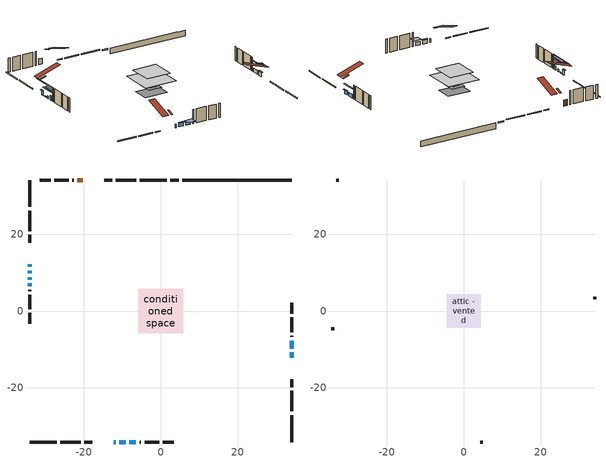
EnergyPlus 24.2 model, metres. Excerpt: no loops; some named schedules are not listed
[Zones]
conditioned space
 floor adiabatic (Floor2 construction): -1.27,-1.27 -1.27,1.27 1.27,1.27 1.27,-1.27 z0.31
 floor adiabatic (AdiabaticFloorConstruction): -5.8,-5.8 -5.8,5.8 5.8,5.8 5.8,-5.8 z2.75
 floor foundation (Slab1 construction): -4.17,-2.94 -4.17,2.94 4.17,2.94 4.17,-2.94 z-1.89
 floor foundation (Slab2 construction): -1.27,-1.27 -1.27,1.27 1.27,1.27 1.27,-1.27 z-0.15
 floor foundation (Slab3 construction): -2.37,-2.37 -2.37,2.37 2.37,2.37 2.37,-2.37 z0
 wall outside (RimJoist1 construction): 1.59,34.03 -5.42,34.03 / -34.03,-34.03 -27.02,-34.03 / -34.03,34.03 -34.03,27.02 / 34.03,-34.03 34.03,-27.02 z0.31:0.61
 wall outside (RimJoist2 construction): -6.35,34.03 -11.68,34.03 / -26.09,-34.03 -20.76,-34.03 / -34.03,26.09 -34.03,20.76 / 34.03,-26.09 34.03,-20.76 z0.31:0.61
 wall outside (RimJoist3 construction): -12.61,34.03 -14.66,34.03 / -19.83,-34.03 -17.78,-34.03 / -34.03,19.83 -34.03,17.78 / 34.03,-19.83 34.03,-17.78 z0.31:0.61
 wall outside (AdiabaticWallConstruction 1): -20.28,34.03 -21.68,34.03 z0.31:2.34
 wall outside (AdiabaticWallConstruction): -12.16,-34.03 -11.74,-34.03 z0.31:1.53; 34.03,-12.16 34.03,-10.74 / -10.82,-34.03 -9.09,-34.03 / 34.03,-9.81 34.03,-7.68 / -8.16,-34.03 -6.44,-34.03 z0.31:1.61; -34.03,12.16 -34.03,11.45 / -34.03,7.19 -34.03,6.48 z0.31:1.91; -34.03,10.52 -34.03,9.75 z0.31:0.62; -34.03,8.83 -34.03,8.11 z0.31:1.23
 wall outside (Wall1 construction): -22.61,34.03 -22.97,34.03 / -5.51,-34.03 -5.15,-34.03 / -34.03,5.55 -34.03,5.19 / 34.03,-6.75 34.03,-6.39 z0.31:5.19
 wall outside (Wall2 construction): -23.9,34.03 -27.71,34.03 / -4.22,-34.03 -0.41,-34.03 / -34.03,4.26 -34.03,0.45 / 34.03,-5.46 34.03,-1.65 z0.31:5.19
 wall outside (Wall3 construction): -28.64,34.03 -31.5,34.03 / 0.52,-34.03 3.38,-34.03 / -34.03,-0.48 -34.03,-3.34 / 34.03,-0.72 34.03,2.14 z0.31:5.19
 wall foundation (FoundationWall1 construction): 5.58,34.03,-1.89 5.58,34.03,0.15 31.19,34.03,0.15 31.19,34.03,0.07 34.03,34.03,0.07 34.03,34.03,-1.89
 wall foundation (FoundationWall2 construction): 4.65,34.03 2.52,34.03 z-0.15:0.31
 window (WindowConstruction 7): -12.16,-34.03 -11.75,-34.03 z0.31:1.53
 window (WindowConstruction 4): 34.03,-12.16 34.03,-10.74 z0.31:1.61
 window (WindowConstruction 5): -10.82,-34.03 -9.09,-34.03 z0.31:1.61
 window (WindowConstruction 6): -34.03,12.16 -34.03,11.45 z0.31:1.91
 window (WindowConstruction 8): -34.03,10.52 -34.03,9.76 z0.31:0.61
 window (WindowConstruction): 34.03,-9.81 34.03,-7.68 z0.31:1.61
 window (WindowConstruction 1): -8.16,-34.03 -6.44,-34.03 z0.31:1.61
 window (WindowConstruction 2): -34.03,8.83 -34.03,8.12 z0.31:1.22
 window (WindowConstruction 3): -34.03,7.19 -34.03,6.48 z0.31:1.91
 door (Door): -20.28,34.03 -21.68,34.03 z0.31:2.34
 ceiling adiabatic (AdiabaticFloorConstruction): 5.8,-5.8 5.8,5.8 -5.8,5.8 -5.8,-5.8 z2.75
 roof outside (Roof2 construction): -19.36,34.03,5.19 -19.36,31.8,5.93 -18.77,31.8,5.93 -18.77,34.03,5.19; -13.09,-34.03,5.19 -13.09,-31.8,5.93 -13.67,-31.8,5.93 -13.67,-34.03,5.19; -34.03,13.09,5.19 -31.8,13.09,5.93 -31.8,13.67,5.93 -34.03,13.67,5.19; 34.03,-13.09,5.19 31.8,-13.09,5.93 31.8,-13.67,5.93 34.03,-13.67,5.19
attic - vented
 floor to conditioned space (Floor1 construction Reversed): -4.37,-4.37 -4.37,4.37 4.37,4.37 4.37,-4.37 z5.19
 wall outside (Wall4 construction): -32.43,34.03 -33.1,34.03 / 4.31,-34.03 4.99,-34.03 / -34.03,-4.27 -34.03,-4.95 / 34.03,3.07 34.03,3.75 z0.31:5.19
 roof outside (Roof1 construction): -17.84,34.03,5.19 -17.84,25.51,8.03 -15.59,25.51,8.03 -15.59,34.03,5.19; -14.6,-34.03,5.19 -14.6,-25.51,8.03 -16.85,-25.51,8.03 -16.85,-34.03,5.19; -34.03,14.6,5.19 -25.51,14.6,8.03 -25.51,16.85,8.03 -34.03,16.85,5.19; 34.03,-14.6,5.19 25.51,-14.6,8.03 25.51,-16.85,8.03 34.03,-16.85,5.19
shading: 34.03,-10.54 34.03,-12.36 34.44,-12.36 34.44,-10.54 z1.81; -8.89,-34.03 -11.02,-34.03 -11.02,-34.44 -8.89,-34.44 z1.81; -34.03,11.25 -34.03,12.36 -34.44,12.36 -34.44,11.25 z2.11; -34.03,5.23 -34.03,15.05 -34.44,15.05 -34.44,5.23 z5.14; 34.03,-5.41 34.03,-12.08 34.44,-12.08 34.44,-5.41 z3.88; -5.98,-34.03 -8.62,-34.03 -8.62,-36.32 -5.98,-36.32 z2.07; -34.03,5.85 -34.03,11.1 -34.44,11.1 -34.44,5.85 z3.5; -34.03,4.21 -34.03,9.46 -34.44,9.46 -34.44,4.21 z4.18
[Building]
Building 1: Terrain=Suburbs
[Site:Location]
London AP_ON: Latitude {deg}=43.03; Longitude {deg}=-81.15; Time Zone {hr}=-5; Elevation {m}=278; Keep Site Location Information=Yes
[Site:GroundTemperature:Shallow]
3.98693, 1.93205, 1.76749, 2.74264, 6.6573, 10.5537, 13.9317, 16.0716, 16.2534, 14.513, 11.2211, 7.44421
[Site:WaterMainsTemperature]
Calculation Method=Schedule; Temperature Schedule=mains temperature schedule
[Material] Roughness=Rough; Thermal Absorptance=0.9
Name | Thickness {m} | Conductivity {W/m-K} | Density {kg/m3} | Specific Heat {J/kg-K} | Solar Absorptance | Visible Absorptance
asphalt or fiberglass shingles | 0.00635 | 0.162714 | 1121.4 | 1465.45 | 0.4 | 0.4
ceiling loosefill ins | 0.0846667 | 0.0480833 | 16.02 | 1046.75 | 0.7 | 0.7
ceiling stud and cavity | 0.1397 | 0.100938 | 65.682 | 1177.47 | 0.7 | 0.7
concrete 4.0 in. | 0.1016 | 1.803125 | 2242.8 | 837.4 | 0.7 | 0.7
concrete 8.0 in. | 0.2032 | 1.803125 | 2242.8 | 837.4 | 0.7 | 0.7
door material | 0.04445 | 0.0451087 | 512.64 | 1214.23 | 0.7 | 0.7
exterior vertical ins | 0.013954 | 0.029427 | 32.04 | 1214.23 | 0.7 | 0.7
exterior vertical ins 1 | 0.00875709 | 0.029427 | 32.04 | 1214.23 | 0.7 | 0.7
floor covering | 0.0127 | 9.015625 | 54.468 | 1339.84 | 0.6 | 0.6
floor covering 1 | 0.0127 | 0.0433444 | 54.468 | 1339.84 | 0.6 | 0.6
floor rigid ins; wall rigid ins | 0.512978 | 0.029427 | 32.04 | 1214.23 | 0.7 | 0.7
floor stud and cavity | 0.0889 | 0.307476 | 50.32683 | 1063.81 | 0.7 | 0.7
floor stud and cavity 1 | 0.1397 | 1.75129 | 37.0049 | 1207.88 | 0.7 | 0.7
furniture material conditioned space 1 | 0.1524 | 0.115458 | 640.8 | 1214.23 | 0.6 | 0.6
gypsum board | 0.0127 | 0.160291 | 801 | 837.4 | 0.6 | 0.6
gypsum board 1 | 0.0127 | 0.160291 | 801 | 837.4 | 0.7 | 0.7
osb sheathing 0.5 in. | 0.0127 | 0.115458 | 512.64 | 1214.23 | 0.7 | 0.7
osb sheathing 0.75 in. | 0.01905 | 0.115458 | 512.64 | 1214.23 | 0.7 | 0.7
osb sheathing 2.0 in. | 0.0508 | 0.115458 | 512.64 | 1214.23 | 0.7 | 0.7
rim joist rigid ins | 0.051816 | 0.029427 | 32.04 | 1214.23 | 0.7 | 0.7
rim joist stud and cavity | 0.0508 | 0.028103 | 125.044 | 1163.47 | 0.6 | 0.6
rim joist stud and cavity 1 | 0.0508 | 0.183082 | 125.044 | 1163.47 | 0.6 | 0.6
rim joist stud and cavity 2 | 0.0508 | 0.190329 | 125.044 | 1163.47 | 0.6 | 0.6
roof stud and cavity | 0.2032 | 0.119365 | 78.34581 | 1123.46 | 0.7 | 0.7
slab rigid ins | 0.00025908 | 0.029427 | 32.04 | 1214.23 | 0.7 | 0.7
wall stud and cavity | 0.1397 | 0.110346 | 139.0536 | 1170.24 | 0.7 | 0.7
wall stud and cavity 1 | 0.1397 | 0.090055 | 139.0536 | 1170.24 | 0.7 | 0.7
wall stud and cavity 2 | 0.1397 | 0.0909844 | 139.0536 | 1170.24 | 0.7 | 0.7
wall stud and cavity 3 | 0.0889 | 6.9971 | 50.32683 | 1063.81 | 0.6 | 0.6
wall stud and cavity 4 | 0.0889 | 0.380278 | 52.3479 | 1209.89 | 0.7 | 0.7
wall stud and cavity 5 | 0.0889 | 0.391764 | 83.0341 | 1211.67 | 0.7 | 0.7
wood siding | 0.0254 | 0.102417 | 544.68 | 1172.36 | 0.4 | 0.4
wood siding 1 | 0.00254 | 0.102417 | 544.68 | 1172.36 | 0.4 | 0.4
wood siding 2; wood siding 3; wood siding 4 | 0.0254 | 0.102417 | 544.68 | 1172.36 | 0.7 | 0.7
[WindowMaterial:SimpleGlazingSystem]
Name | U-Factor {W/m2-K} | Solar Heat Gain Coefficient
WindowMaterial | 2.95256 | 0.64
WindowMaterial 1 | 2.9378 | 0.65
WindowMaterial 2 | 2.96619 | 0.62
WindowMaterial 3 | 2.94518 | 0.64
WindowMaterial 4 | 2.67661 | 0.51
WindowMaterial 5 | 4.76838 | 0.57
[Construction]
AdiabaticFloorConstruction: floor stud and cavity 1, floor rigid ins, osb sheathing 0.75 in., floor covering 1
AdiabaticWallConstruction: wood siding 3, wall rigid ins, wall stud and cavity 4, gypsum board
AdiabaticWallConstruction 1: wood siding 4, wall rigid ins, wall stud and cavity 4, gypsum board
Door: door material
Floor1 construction Reversed: gypsum board, ceiling stud and cavity, ceiling loosefill ins
Floor2 construction: floor stud and cavity, floor covering
FoundationWall1 construction; FoundationWall2 construction: concrete 8.0 in., gypsum board 1
furniture construction conditioned space 1: furniture material conditioned space 1
PartitionWallConstruction: gypsum board, wall stud and cavity 5, gypsum board
RimJoist1 construction: wood siding 2, osb sheathing 2.0 in., rim joist stud and cavity
RimJoist2 construction: wood siding 2, rim joist rigid ins, osb sheathing 2.0 in., rim joist stud and cavity 1
RimJoist3 construction: wood siding 2, rim joist rigid ins, osb sheathing 2.0 in., rim joist stud and cavity 2
Roof1 construction: asphalt or fiberglass shingles
Roof2 construction: asphalt or fiberglass shingles, osb sheathing 0.75 in., roof stud and cavity, gypsum board
Slab1 construction: slab rigid ins, concrete 4.0 in.
Slab2 construction; Slab3 construction: concrete 4.0 in.
Wall1 construction: wood siding, osb sheathing 0.5 in., wall stud and cavity, gypsum board
Wall2 construction: wood siding, osb sheathing 0.5 in., wall stud and cavity 1, gypsum board
Wall3 construction: wood siding, osb sheathing 0.5 in., wall stud and cavity 2, gypsum board
Wall4 construction: wood siding 1, wall stud and cavity 3
WindowConstruction; WindowConstruction 4: WindowMaterial
WindowConstruction 1; WindowConstruction 5: WindowMaterial 1
WindowConstruction 2: WindowMaterial 2
WindowConstruction 3; WindowConstruction 6: WindowMaterial 3
WindowConstruction 7: WindowMaterial 4
WindowConstruction 8: WindowMaterial 5
[Zone] Multiplier=1; Part of Total Floor Area=Yes
Name | Volume {m3}
attic - vented | 35.2509
conditioned space | 425
[Space]
Name | Zone | Volume {m3}
attic - vented 1 | attic - vented | 35.2509
conditioned space 1 | conditioned space | 425
[ZoneInfiltration:EffectiveLeakageArea]
infil attic - vented 1: Zone or Space=attic - vented 1; Schedule=Always On Discrete; Effective Air Leakage Area {cm2}=3337.31; Stack Coefficient=0.000536565; Wind Coefficient=1.56506e-05
[ZoneMixing]
whole house fan mix: Zone or Space=attic - vented; Schedule=Always On Continuous; Design Flow Rate Calculation Method=Flow/Zone; Design Flow Rate {m3/s}=0; Source Zone or Space=conditioned space
[SurfaceProperty:ExposedFoundationPerimeter] Exposed Perimeter Calculation Method=TotalExposedPerimeter
Name | Total Exposed Perimeter {m}
Slab1 | 28.449
Slab2 | 2.134
Slab3 | 17.374
[InternalMass] Zone or ZoneList=conditioned space; Space or SpaceList=conditioned space 1
Name | Construction | Surface Area {m2}
furniture mass conditioned space 1 | furniture construction conditioned space 1 | 87.6282
partition wall mass | PartitionWallConstruction | 212.57
[Lights]
interior lighting: Zone or ZoneList or Space or SpaceList=conditioned space 1; Schedule=interior lighting schedule; Design Level Calculation Method=LightingLevel; Lighting Level {W}=343.2; Return Air Fraction=0; Fraction Radiant=0.6; Fraction Visible=0.2; Fraction Replaceable=1
[People]
occupants: Zone or ZoneList or Space or SpaceList=conditioned space 1; Number of People Schedule=occupants schedule; Number of People Calculation Method=People; Number of People=3; Fraction Radiant=0.314171; Sensible Heat Fraction=0.56303; Activity Level Schedule=occupants activity schedule; Carbon Dioxide Generation Rate {m3/s-W}=0; Enable ASHRAE 55 Comfort Warnings=No; Mean Radiant Temperature Calculation Type=EnclosureAveraged
[ElectricEquipment] Zone or ZoneList or Space or SpaceList=conditioned space 1; Design Level Calculation Method=EquipmentLevel
Name | Schedule | Design Level {W} | Fraction Latent | Fraction Radiant | Fraction Lost
clothes dryer | clothes dryer schedule | 140.772 | 0.015 | 0.081 | 0.85
clothes washer | clothes washer schedule | 32.1985 | 0.03 | 0.162 | 0.7
cooking range | cooking range schedule | 215.147 | 0.08 | 0.432 | 0.2
dishwasher | dishwasher schedule | 66.8632 | 0.3 | 0.18 | 0.4
fridge | fridge schedule | 72.9452 | 0 | 0.6 | 0
mech vent bath fan 0 | mech vent bath fan 0 schedule | 50.2 | 0 | 0 | 1
mech vent bath fan 1 | mech vent bath fan 1 schedule | 50.2 | 0 | 0 | 1
mech vent house fan | mech vent house fan schedule | 0 | 0 | 0 | 1
mech vent house fan cfis | mech vent house fan cfis schedule | 0 | 0 | 0 | 0
mech vent range fan 0 | mech vent range fan 0 schedule | 57 | 0 | 0 | 1
misc plug loads | misc plug loads schedule | 494.7 | 0.045 | 0.513 | 0.1
whole house fan | Always On Discrete | 0 | 0 | 0 | 1
[OtherEquipment] Zone or ZoneList or Space or SpaceList=conditioned space 1; Design Level Calculation Method=EquipmentLevel
Name | Fuel Type | Schedule | Design Level {W} | Fraction Latent | Fraction Radiant | Fraction Lost
clothes dryer 1 | Electricity | clothes dryer schedule | 0 | 0.015 | 0.081 | 0.85
cooking range 1 | Electricity | cooking range schedule | 0 | 0.08 | 0.432 | 0.2
general water use latent | None | general water use schedule | 62.594 | 1 | 0 | 0
general water use sensible | None | general water use schedule | -61.6891 | 0 | 0.6 | 0
mech vent house fan latent load | None | Always On Discrete | 0 | 1 | 0 | 0
mech vent house fan sensible load | None | Always On Discrete | 0 | 0 | 0 | 0
water heater energy adjustment1 | Electricity | Always On Discrete | 0.01 | 0 | 0 | 1
[ZoneInfiltration:DesignFlowRate] Zone or ZoneList or Space or SpaceList=conditioned space 1; Schedule=Always On Discrete; Design Flow Rate Calculation Method=Flow/Zone; Design Flow Rate {m3/s}=0
infil flow; natural vent flow; whole house fan flow
[Foundation:Kiva] Initial Indoor Air Temperature {C}=18; Wall Depth Below Slab {m}=0.2032
Name | Wall Height Above Grade {m} | Custom Block Material Name 1 | Custom Block Depth 1 {m} | Custom Block X Position 1 {m} | Custom Block Z Position 1 {m}
Foundation Kiva 1 | 0.149992 | exterior vertical ins | 2.04 | 0.2159 | 0
Foundation Kiva 2 | 0.310012 | exterior vertical ins 1 | 0.460004 | 0.2159 | 0
Foundation Kiva 3 | 0.1016
[Foundation:Kiva:Settings]
Soil Conductivity {W/m-K}=0.849921; Soil Density {kg/m3}=1842.3; Soil Specific Heat {J/kg-K}=418.7; Ground Solar Absorptivity=0.9; Ground Thermal Absorptivity=0.9; Ground Surface Roughness {m}=0.03; Far-Field Width {m}=40; Deep-Ground Boundary Condition=ZeroFlux; Deep-Ground Depth {m}=40; Minimum Cell Dimension {m}=0.2; Maximum Cell Growth Coefficient=3; Simulation Timestep=Timestep
[Exterior:Lights]
exterior lighting: Schedule=exterior lighting schedule; Design Level {W}=75.6
[Schedule:Constant]
Name | Hourly Value
Always On Continuous; mech vent house fan schedule; mech vent house fan cfis schedule; Always On Discrete | 1
occupants activity schedule | 117.228
fridge schedule | 0
[Schedule:Week:Daily]
interior lighting schedule Week Rule - Jan1-Jan27: interior lighting schedule day, interior lighting schedule day, interior lighting schedule day, interior lighting schedule day, interior lighting schedule day, interior lighting schedule day, interior lighting schedule day, interior lighting schedule default day, interior lighting schedule default day, interior lighting schedule default day, interior lighting schedule default day, interior lighting schedule default day
interior lighting schedule Week Rule - Jan28-Feb3: interior lighting schedule day, interior lighting schedule day, interior lighting schedule day, interior lighting schedule day, interior lighting schedule day 1, interior lighting schedule day 1, interior lighting schedule day 1, interior lighting schedule default day, interior lighting schedule default day, interior lighting schedule default day, interior lighting schedule default day, interior lighting schedule default day
interior lighting schedule Week Rule - Feb4-Feb24: interior lighting schedule day 1, interior lighting schedule day 1, interior lighting schedule day 1, interior lighting schedule day 1, interior lighting schedule day 1, interior lighting schedule day 1, interior lighting schedule day 1, interior lighting schedule default day, interior lighting schedule default day, interior lighting schedule default day, interior lighting schedule default day, interior lighting schedule default day
interior lighting schedule Week Rule - Feb25-Mar3: interior lighting schedule day 1, interior lighting schedule day 1, interior lighting schedule day 1, interior lighting schedule day 1, interior lighting schedule day 2, interior lighting schedule day 2, interior lighting schedule day 2, interior lighting schedule default day, interior lighting schedule default day, interior lighting schedule default day, interior lighting schedule default day, interior lighting schedule default day
interior lighting schedule Week Rule - Mar4-Mar31: interior lighting schedule day 2, interior lighting schedule day 2, interior lighting schedule day 2, interior lighting schedule day 2, interior lighting schedule day 2, interior lighting schedule day 2, interior lighting schedule day 2, interior lighting schedule default day, interior lighting schedule default day, interior lighting schedule default day, interior lighting schedule default day, interior lighting schedule default day
interior lighting schedule Week Rule - Apr1-Apr28: interior lighting schedule day 3, interior lighting schedule day 3, interior lighting schedule day 3, interior lighting schedule day 3, interior lighting schedule day 3, interior lighting schedule day 3, interior lighting schedule day 3, interior lighting schedule default day, interior lighting schedule default day, interior lighting schedule default day, interior lighting schedule default day, interior lighting schedule default day
interior lighting schedule Week Rule - Apr29-May5: interior lighting schedule day 3, interior lighting schedule day 3, interior lighting schedule day 4, interior lighting schedule day 4, interior lighting schedule day 4, interior lighting schedule day 4, interior lighting schedule day 4, interior lighting schedule default day, interior lighting schedule default day, interior lighting schedule default day, interior lighting schedule default day, interior lighting schedule default day
interior lighting schedule Week Rule - May6-May26: interior lighting schedule day 4, interior lighting schedule day 4, interior lighting schedule day 4, interior lighting schedule day 4, interior lighting schedule day 4, interior lighting schedule day 4, interior lighting schedule day 4, interior lighting schedule default day, interior lighting schedule default day, interior lighting schedule default day, interior lighting schedule default day, interior lighting schedule default day
interior lighting schedule Week Rule - May27-Jun2: interior lighting schedule day 4, interior lighting schedule day 4, interior lighting schedule day 4, interior lighting schedule day 4, interior lighting schedule day 4, interior lighting schedule day 5, interior lighting schedule day 5, interior lighting schedule default day, interior lighting schedule default day, interior lighting schedule default day, interior lighting schedule default day, interior lighting schedule default day
interior lighting schedule Week Rule - Jun3-Jun30: interior lighting schedule day 5, interior lighting schedule day 5, interior lighting schedule day 5, interior lighting schedule day 5, interior lighting schedule day 5, interior lighting schedule day 5, interior lighting schedule day 5, interior lighting schedule default day, interior lighting schedule default day, interior lighting schedule default day, interior lighting schedule default day, interior lighting schedule default day
interior lighting schedule Week Rule - Jul1-Jul28: interior lighting schedule day 6, interior lighting schedule day 6, interior lighting schedule day 6, interior lighting schedule day 6, interior lighting schedule day 6, interior lighting schedule day 6, interior lighting schedule day 6, interior lighting schedule default day, interior lighting schedule default day, interior lighting schedule default day, interior lighting schedule default day, interior lighting schedule default day
interior lighting schedule Week Rule - Jul29-Aug4: interior lighting schedule day 6, interior lighting schedule day 6, interior lighting schedule day 6, interior lighting schedule day 7, interior lighting schedule day 7, interior lighting schedule day 7, interior lighting schedule day 7, interior lighting schedule default day, interior lighting schedule default day, interior lighting schedule default day, interior lighting schedule default day, interior lighting schedule default day
interior lighting schedule Week Rule - Aug5-Aug25: interior lighting schedule day 7, interior lighting schedule day 7, interior lighting schedule day 7, interior lighting schedule day 7, interior lighting schedule day 7, interior lighting schedule day 7, interior lighting schedule day 7, interior lighting schedule default day, interior lighting schedule default day, interior lighting schedule default day, interior lighting schedule default day, interior lighting schedule default day
interior lighting schedule Week Rule - Aug26-Sep1: interior lighting schedule day 7, interior lighting schedule day 7, interior lighting schedule day 7, interior lighting schedule day 7, interior lighting schedule day 7, interior lighting schedule day 7, interior lighting schedule day 8, interior lighting schedule default day, interior lighting schedule default day, interior lighting schedule default day, interior lighting schedule default day, interior lighting schedule default day
interior lighting schedule Week Rule - Sep2-Sep29: interior lighting schedule day 8, interior lighting schedule day 8, interior lighting schedule day 8, interior lighting schedule day 8, interior lighting schedule day 8, interior lighting schedule day 8, interior lighting schedule day 8, interior lighting schedule default day, interior lighting schedule default day, interior lighting schedule default day, interior lighting schedule default day, interior lighting schedule default day
interior lighting schedule Week Rule - Sep30-Oct6: interior lighting schedule day 8, interior lighting schedule day 9, interior lighting schedule day 9, interior lighting schedule day 9, interior lighting schedule day 9, interior lighting schedule day 9, interior lighting schedule day 9, interior lighting schedule default day, interior lighting schedule default day, interior lighting schedule default day, interior lighting schedule default day, interior lighting schedule default day
interior lighting schedule Week Rule - Oct7-Oct27: interior lighting schedule day 9, interior lighting schedule day 9, interior lighting schedule day 9, interior lighting schedule day 9, interior lighting schedule day 9, interior lighting schedule day 9, interior lighting schedule day 9, interior lighting schedule default day, interior lighting schedule default day, interior lighting schedule default day, interior lighting schedule default day, interior lighting schedule default day
interior lighting schedule Week Rule - Oct28-Nov3: interior lighting schedule day 9, interior lighting schedule day 9, interior lighting schedule day 9, interior lighting schedule day 9, interior lighting schedule day 10, interior lighting schedule day 10, interior lighting schedule day 10, interior lighting schedule default day, interior lighting schedule default day, interior lighting schedule default day, interior lighting schedule default day, interior lighting schedule default day
interior lighting schedule Week Rule - Nov4-Nov24: interior lighting schedule day 10, interior lighting schedule day 10, interior lighting schedule day 10, interior lighting schedule day 10, interior lighting schedule day 10, interior lighting schedule day 10, interior lighting schedule day 10, interior lighting schedule default day, interior lighting schedule default day, interior lighting schedule default day, interior lighting schedule default day, interior lighting schedule default day
interior lighting schedule Week Rule - Nov25-Dec1: interior lighting schedule day 10, interior lighting schedule day 10, interior lighting schedule day 10, interior lighting schedule day 10, interior lighting schedule day 10, interior lighting schedule day 10, interior lighting schedule day 11, interior lighting schedule default day, interior lighting schedule default day, interior lighting schedule default day, interior lighting schedule default day, interior lighting schedule default day
interior lighting schedule Week Rule - Dec2-Dec31: interior lighting schedule day 11, interior lighting schedule day 11, interior lighting schedule day 11, interior lighting schedule day 11, interior lighting schedule day 11, interior lighting schedule day 11, interior lighting schedule day 11, interior lighting schedule default day, interior lighting schedule default day, interior lighting schedule default day, interior lighting schedule default day, interior lighting schedule default day
occupants schedule Week Rule - Jan1-Dec31: occupants schedule day, occupants schedule day, occupants schedule day, occupants schedule day, occupants schedule day, occupants schedule day, occupants schedule day, occupants schedule default day, occupants schedule default day, occupants schedule default day, occupants schedule default day, occupants schedule default day
clothes dryer schedule Week Rule - Jan1-Dec31: clothes dryer schedule day, clothes dryer schedule day, clothes dryer schedule day, clothes dryer schedule day, clothes dryer schedule day, clothes dryer schedule day, clothes dryer schedule day, clothes dryer schedule default day, clothes dryer schedule default day, clothes dryer schedule default day, clothes dryer schedule default day, clothes dryer schedule default day
clothes washer schedule Week Rule - Jan1-Dec31: clothes washer schedule day, clothes washer schedule day, clothes washer schedule day, clothes washer schedule day, clothes washer schedule day, clothes washer schedule day, clothes washer schedule day, clothes washer schedule default day, clothes washer schedule default day, clothes washer schedule default day, clothes washer schedule default day, clothes washer schedule default day
cooking range schedule Week Rule - Jan1-Dec31: cooking range schedule day, cooking range schedule day, cooking range schedule day, cooking range schedule day, cooking range schedule day, cooking range schedule day, cooking range schedule day, cooking range schedule default day, cooking range schedule default day, cooking range schedule default day, cooking range schedule default day, cooking range schedule default day
dishwasher schedule Week Rule - Jan1-Dec31: dishwasher schedule day, dishwasher schedule day, dishwasher schedule day, dishwasher schedule day, dishwasher schedule day, dishwasher schedule day, dishwasher schedule day, dishwasher schedule default day, dishwasher schedule default day, dishwasher schedule default day, dishwasher schedule default day, dishwasher schedule default day
mech vent bath fan 0 schedule Week Rule - Jan1-Dec31: mech vent bath fan 0 schedule day, mech vent bath fan 0 schedule day, mech vent bath fan 0 schedule day, mech vent bath fan 0 schedule day, mech vent bath fan 0 schedule day, mech vent bath fan 0 schedule day, mech vent bath fan 0 schedule day, mech vent bath fan 0 schedule default day, mech vent bath fan 0 schedule default day, mech vent bath fan 0 schedule default day, mech vent bath fan 0 schedule default day, mech vent bath fan 0 schedule default day
mech vent bath fan 1 schedule Week Rule - Jan1-Dec31: mech vent bath fan 1 schedule day, mech vent bath fan 1 schedule day, mech vent bath fan 1 schedule day, mech vent bath fan 1 schedule day, mech vent bath fan 1 schedule day, mech vent bath fan 1 schedule day, mech vent bath fan 1 schedule day, mech vent bath fan 1 schedule default day, mech vent bath fan 1 schedule default day, mech vent bath fan 1 schedule default day, mech vent bath fan 1 schedule default day, mech vent bath fan 1 schedule default day
mech vent range fan 0 schedule Week Rule - Jan1-Dec31: mech vent range fan 0 schedule day, mech vent range fan 0 schedule day, mech vent range fan 0 schedule day, mech vent range fan 0 schedule day, mech vent range fan 0 schedule day, mech vent range fan 0 schedule day, mech vent range fan 0 schedule day, mech vent range fan 0 schedule default day, mech vent range fan 0 schedule default day, mech vent range fan 0 schedule default day, mech vent range fan 0 schedule default day, mech vent range fan 0 schedule default day
misc plug loads schedule Week Rule - Jan1-Dec31: misc plug loads schedule day, misc plug loads schedule day, misc plug loads schedule day, misc plug loads schedule day, misc plug loads schedule day, misc plug loads schedule day, misc plug loads schedule day, misc plug loads schedule default day, misc plug loads schedule default day, misc plug loads schedule default day, misc plug loads schedule default day, misc plug loads schedule default day
general water use schedule Week Rule - Jan1-Dec31: general water use schedule day, general water use schedule day, general water use schedule day, general water use schedule day, general water use schedule day, general water use schedule day, general water use schedule day, general water use schedule default day, general water use schedule default day, general water use schedule default day, general water use schedule default day, general water use schedule default day
exterior lighting schedule Week Rule - Jan1-Jan27: exterior lighting schedule day, exterior lighting schedule day, exterior lighting schedule day, exterior lighting schedule day, exterior lighting schedule day, exterior lighting schedule day, exterior lighting schedule day, exterior lighting schedule default day, exterior lighting schedule default day, exterior lighting schedule default day, exterior lighting schedule default day, exterior lighting schedule default day
exterior lighting schedule Week Rule - Jan28-Feb3: exterior lighting schedule day, exterior lighting schedule day, exterior lighting schedule day, exterior lighting schedule day, exterior lighting schedule day 1, exterior lighting schedule day 1, exterior lighting schedule day 1, exterior lighting schedule default day, exterior lighting schedule default day, exterior lighting schedule default day, exterior lighting schedule default day, exterior lighting schedule default day
exterior lighting schedule Week Rule - Feb4-Feb24: exterior lighting schedule day 1, exterior lighting schedule day 1, exterior lighting schedule day 1, exterior lighting schedule day 1, exterior lighting schedule day 1, exterior lighting schedule day 1, exterior lighting schedule day 1, exterior lighting schedule default day, exterior lighting schedule default day, exterior lighting schedule default day, exterior lighting schedule default day, exterior lighting schedule default day
exterior lighting schedule Week Rule - Feb25-Mar3: exterior lighting schedule day 1, exterior lighting schedule day 1, exterior lighting schedule day 1, exterior lighting schedule day 1, exterior lighting schedule day 2, exterior lighting schedule day 2, exterior lighting schedule day 2, exterior lighting schedule default day, exterior lighting schedule default day, exterior lighting schedule default day, exterior lighting schedule default day, exterior lighting schedule default day
exterior lighting schedule Week Rule - Mar4-Mar31: exterior lighting schedule day 2, exterior lighting schedule day 2, exterior lighting schedule day 2, exterior lighting schedule day 2, exterior lighting schedule day 2, exterior lighting schedule day 2, exterior lighting schedule day 2, exterior lighting schedule default day, exterior lighting schedule default day, exterior lighting schedule default day, exterior lighting schedule default day, exterior lighting schedule default day
exterior lighting schedule Week Rule - Apr1-Apr28: exterior lighting schedule day 3, exterior lighting schedule day 3, exterior lighting schedule day 3, exterior lighting schedule day 3, exterior lighting schedule day 3, exterior lighting schedule day 3, exterior lighting schedule day 3, exterior lighting schedule default day, exterior lighting schedule default day, exterior lighting schedule default day, exterior lighting schedule default day, exterior lighting schedule default day
exterior lighting schedule Week Rule - Apr29-May5: exterior lighting schedule day 3, exterior lighting schedule day 3, exterior lighting schedule day 4, exterior lighting schedule day 4, exterior lighting schedule day 4, exterior lighting schedule day 4, exterior lighting schedule day 4, exterior lighting schedule default day, exterior lighting schedule default day, exterior lighting schedule default day, exterior lighting schedule default day, exterior lighting schedule default day
exterior lighting schedule Week Rule - May6-May26: exterior lighting schedule day 4, exterior lighting schedule day 4, exterior lighting schedule day 4, exterior lighting schedule day 4, exterior lighting schedule day 4, exterior lighting schedule day 4, exterior lighting schedule day 4, exterior lighting schedule default day, exterior lighting schedule default day, exterior lighting schedule default day, exterior lighting schedule default day, exterior lighting schedule default day
exterior lighting schedule Week Rule - May27-Jun2: exterior lighting schedule day 4, exterior lighting schedule day 4, exterior lighting schedule day 4, exterior lighting schedule day 4, exterior lighting schedule day 4, exterior lighting schedule day 5, exterior lighting schedule day 5, exterior lighting schedule default day, exterior lighting schedule default day, exterior lighting schedule default day, exterior lighting schedule default day, exterior lighting schedule default day
exterior lighting schedule Week Rule - Jun3-Jun30: exterior lighting schedule day 5, exterior lighting schedule day 5, exterior lighting schedule day 5, exterior lighting schedule day 5, exterior lighting schedule day 5, exterior lighting schedule day 5, exterior lighting schedule day 5, exterior lighting schedule default day, exterior lighting schedule default day, exterior lighting schedule default day, exterior lighting schedule default day, exterior lighting schedule default day
exterior lighting schedule Week Rule - Jul1-Jul28: exterior lighting schedule day 6, exterior lighting schedule day 6, exterior lighting schedule day 6, exterior lighting schedule day 6, exterior lighting schedule day 6, exterior lighting schedule day 6, exterior lighting schedule day 6, exterior lighting schedule default day, exterior lighting schedule default day, exterior lighting schedule default day, exterior lighting schedule default day, exterior lighting schedule default day
exterior lighting schedule Week Rule - Jul29-Aug4: exterior lighting schedule day 6, exterior lighting schedule day 6, exterior lighting schedule day 6, exterior lighting schedule day 7, exterior lighting schedule day 7, exterior lighting schedule day 7, exterior lighting schedule day 7, exterior lighting schedule default day, exterior lighting schedule default day, exterior lighting schedule default day, exterior lighting schedule default day, exterior lighting schedule default day
[Schedule:Year]
interior lighting schedule: interior lighting schedule Week Rule - Jan1-Jan27, 1, 1, 1, 27, interior lighting schedule Week Rule - Jan28-Feb3, 1, 28, 2, 3, interior lighting schedule Week Rule - Feb4-Feb24, 2, 4, 2, 24, interior lighting schedule Week Rule - Feb25-Mar3, 2, 25, 3, 3, interior lighting schedule Week Rule - Mar4-Mar31, 3, 4, 3, 31, interior lighting schedule Week Rule - Apr1-Apr28, 4, 1, 4, 28, interior lighting schedule Week Rule - Apr29-May5, 4, 29, 5, 5, interior lighting schedule Week Rule - May6-May26, 5, 6, 5, 26, interior lighting schedule Week Rule - May27-Jun2, 5, 27, 6, 2, interior lighting schedule Week Rule - Jun3-Jun30, 6, 3, 6, 30, interior lighting schedule Week Rule - Jul1-Jul28, 7, 1, 7, 28, interior lighting schedule Week Rule - Jul29-Aug4, 7, 29, 8, 4, interior lighting schedule Week Rule - Aug5-Aug25, 8, 5, 8, 25, interior lighting schedule Week Rule - Aug26-Sep1, 8, 26, 9, 1, interior lighting schedule Week Rule - Sep2-Sep29, 9, 2, 9, 29, interior lighting schedule Week Rule - Sep30-Oct6, 9, 30, 10, 6, interior lighting schedule Week Rule - Oct7-Oct27, 10, 7, 10, 27, interior lighting schedule Week Rule - Oct28-Nov3, 10, 28, 11, 3, interior lighting schedule Week Rule - Nov4-Nov24, 11, 4, 11, 24, interior lighting schedule Week Rule - Nov25-Dec1, 11, 25, 12, 1, interior lighting schedule Week Rule - Dec2-Dec31, 12, 2, 12, 31
occupants schedule: occupants schedule Week Rule - Jan1-Dec31, 1, 1, 12, 31
clothes dryer schedule: clothes dryer schedule Week Rule - Jan1-Dec31, 1, 1, 12, 31
clothes washer schedule: clothes washer schedule Week Rule - Jan1-Dec31, 1, 1, 12, 31
cooking range schedule: cooking range schedule Week Rule - Jan1-Dec31, 1, 1, 12, 31
dishwasher schedule: dishwasher schedule Week Rule - Jan1-Dec31, 1, 1, 12, 31
mech vent bath fan 0 schedule: mech vent bath fan 0 schedule Week Rule - Jan1-Dec31, 1, 1, 12, 31
mech vent bath fan 1 schedule: mech vent bath fan 1 schedule Week Rule - Jan1-Dec31, 1, 1, 12, 31
mech vent range fan 0 schedule: mech vent range fan 0 schedule Week Rule - Jan1-Dec31, 1, 1, 12, 31
misc plug loads schedule: misc plug loads schedule Week Rule - Jan1-Dec31, 1, 1, 12, 31
general water use schedule: general water use schedule Week Rule - Jan1-Dec31, 1, 1, 12, 31
exterior lighting schedule: exterior lighting schedule Week Rule - Jan1-Jan27, 1, 1, 1, 27, exterior lighting schedule Week Rule - Jan28-Feb3, 1, 28, 2, 3, exterior lighting schedule Week Rule - Feb4-Feb24, 2, 4, 2, 24, exterior lighting schedule Week Rule - Feb25-Mar3, 2, 25, 3, 3, exterior lighting schedule Week Rule - Mar4-Mar31, 3, 4, 3, 31, exterior lighting schedule Week Rule - Apr1-Apr28, 4, 1, 4, 28, exterior lighting schedule Week Rule - Apr29-May5, 4, 29, 5, 5, exterior lighting schedule Week Rule - May6-May26, 5, 6, 5, 26, exterior lighting schedule Week Rule - May27-Jun2, 5, 27, 6, 2, exterior lighting schedule Week Rule - Jun3-Jun30, 6, 3, 6, 30, exterior lighting schedule Week Rule - Jul1-Jul28, 7, 1, 7, 28, exterior lighting schedule Week Rule - Jul29-Aug4, 7, 29, 8, 4, exterior lighting schedule Week Rule - Aug5-Aug25, 8, 5, 8, 25, exterior lighting schedule Week Rule - Aug26-Sep1, 8, 26, 9, 1, exterior lighting schedule Week Rule - Sep2-Sep29, 9, 2, 9, 29, exterior lighting schedule Week Rule - Sep30-Oct6, 9, 30, 10, 6, exterior lighting schedule Week Rule - Oct7-Oct27, 10, 7, 10, 27, exterior lighting schedule Week Rule - Oct28-Nov3, 10, 28, 11, 3, exterior lighting schedule Week Rule - Nov4-Nov24, 11, 4, 11, 24, exterior lighting schedule Week Rule - Nov25-Dec1, 11, 25, 12, 1, exterior lighting schedule Week Rule - Dec2-Dec31, 12, 2, 12, 31
[Schedule:Compact]
mains temperature schedule: Through: 01/01, For: AllDays, Until: 24:00, 7.96722, Through: 01/02, For: AllDays, Until: 24:00, 7.89722, Through: 01/03, For: AllDays, Until: 24:00, 7.82778, Through: 01/04, For: AllDays, Until: 24:00, 7.76, Through: 01/05, For: AllDays, Until: 24:00, 7.69333, Through: 01/06, For: AllDays, Until: 24:00, 7.62778, Through: 01/07, For: AllDays, Until: 24:00, 7.56389, Through: 01/08, For: AllDays, Until: 24:00, 7.50167, Through: 01/09, For: AllDays, Until: 24:00, 7.44056, Through: 01/10, For: AllDays, Until: 24:00, 7.38056, Through: 01/11, For: AllDays, Until: 24:00, 7.32222, Through: 01/12, For: AllDays, Until: 24:00, 7.26556, Through: 01/13, For: AllDays, Until: 24:00, 7.21, Through: 01/14, For: AllDays, Until: 24:00, 7.15556, Through: 01/15, For: AllDays, Until: 24:00, 7.10333, Through: 01/16, For: AllDays, Until: 24:00, 7.05222, Through: 01/17, For: AllDays, Until: 24:00, 7.00278, Through: 01/18, For: AllDays, Until: 24:00, 6.955, Through: 01/19, For: AllDays, Until: 24:00, 6.90833, Through: 01/20, For: AllDays, Until: 24:00, 6.86389, Through: 01/21, For: AllDays, Until: 24:00, 6.82056, Through: 01/22, For: AllDays, Until: 24:00, 6.77889, Through: 01/23, For: AllDays, Until: 24:00, 6.73889, Through: 01/24, For: AllDays, Until: 24:00, 6.7, Through: 01/25, For: AllDays, Until: 24:00, 6.66333, Through: 01/26, For: AllDays, Until: 24:00, 6.62833, Through: 01/27, For: AllDays, Until: 24:00, 6.59444, Through: 01/28, For: AllDays, Until: 24:00, 6.56278, Through: 01/29, For: AllDays, Until: 24:00, 6.53222, Through: 01/30, For: AllDays, Until: 24:00, 6.50389, Through: 01/31, For: AllDays, Until: 24:00, 6.47722, Through: 02/01, For: AllDays, Until: 24:00, 6.45167, Through: 02/02, For: AllDays, Until: 24:00, 6.42833, Through: 02/03, For: AllDays, Until: 24:00, 6.40667, Through: 02/04, For: AllDays, Until: 24:00, 6.38611, Through: 02/05, For: AllDays, Until: 24:00, 6.36778, Through: 02/06, For: AllDays, Until: 24:00, 6.35111, Through: 02/07, For: AllDays, Until: 24:00, 6.33611, Through: 02/08, For: AllDays, Until: 24:00, 6.32333, Through: 02/09, For: AllDays, Until: 24:00, 6.31167, Through: 02/10, For: AllDays, Until: 24:00, 6.30222, Through: 02/11, For: AllDays, Until: 24:00, 6.29389, Through: 02/12, For: AllDays, Until: 24:00, 6.28778, Through: 02/13, For: AllDays, Until: 24:00, 6.28333, Through: 02/14, For: AllDays, Until: 24:00, 6.28056, Through: 02/15, For: AllDays, Until: 24:00, 6.27944, Through: 02/16, For: AllDays, Until: 24:00, 6.28, Through: 02/17, For: AllDays, Until: 24:00, 6.28278, Through: 02/18, For: AllDays, Until: 24:00, 6.28722, Through: 02/19, For: AllDays, Until: 24:00, 6.29278, Through: 02/20, For: AllDays, Until: 24:00, 6.30056, Through: 02/21, For: AllDays, Until: 24:00, 6.31, Through: 02/22, For: AllDays, Until: 24:00, 6.32111, Through: 02/23, For: AllDays, Until: 24:00, 6.33444, Through: 02/24, For: AllDays, Until: 24:00, 6.34889, Through: 02/25, For: AllDays, Until: 24:00, 6.36556, Through: 02/26, For: AllDays, Until: 24:00, 6.38333, Through: 02/27, For: AllDays, Until: 24:00, 6.40333, Through: 02/28, For: AllDays, Until: 24:00, 6.425, Through: 03/01, For: AllDays, Until: 24:00, 6.44833, Through: 03/02, For: AllDays, Until: 24:00, 6.47278, Through: 03/03, For: AllDays, Until: 24:00, 6.49944, Through: 03/04, For: AllDays, Until: 24:00, 6.52778, Through: 03/05, For: AllDays, Until: 24:00, 6.55778, Through: 03/06, For: AllDays, Until: 24:00, 6.58944, Through: 03/07, For: AllDays, Until: 24:00, 6.62278, Through: 03/08, For: AllDays, Until: 24:00, 6.65778, Through: 03/09, For: AllDays, Until: 24:00, 6.69444, Through: 03/10, For: AllDays, Until: 24:00, 6.73278, Through: 03/11, For: AllDays, Until: 24:00, 6.77278, Through: 03/12, For: AllDays, Until: 24:00, 6.81389, Through: 03/13, For: AllDays, Until: 24:00, 6.85722, Through: 03/14, For: AllDays, Until: 24:00, 6.90167, Through: 03/15, For: AllDays, Until: 24:00, 6.94778, Through: 03/16, For: AllDays, Until: 24:00, 6.99556, Through: 03/17, For: AllDays, Until: 24:00, 7.045, Through: 03/18, For: AllDays, Until: 24:00, 7.09556, Through: 03/19, For: AllDays, Until: 24:00, 7.14778, Through: 03/20, For: AllDays, Until: 24:00, 7.20167, Through: 03/21, For: AllDays, Until: 24:00, 7.25667, Through: 03/22, For: AllDays, Until: 24:00, 7.31333, Through: 03/23, For: AllDays, Until: 24:00, 7.37167, Through: 03/24, For: AllDays, Until: 24:00, 7.43111, Through: 03/25, For: AllDays, Until: 24:00, 7.49222, Through: 03/26, For: AllDays, Until: 24:00, 7.55444, Through: 03/27, For: AllDays, Until: 24:00, 7.61833, Through: 03/28, For: AllDays, Until: 24:00, 7.68333, Through: 03/29, For: AllDays, Until: 24:00, 7.74944, Through: 03/30, For: AllDays, Until: 24:00, 7.81722, Through: 03/31, For: AllDays, Until: 24:00, 7.88667, Through: 04/01, For: AllDays, Until: 24:00, 7.95667, Through: 04/02, For: AllDays, Until: 24:00, 8.02833, Through: 04/03, For: AllDays, Until: 24:00, 8.10111, Through: 04/04, For: AllDays, Until: 24:00, 8.175, Through: 04/05, For: AllDays, Until: 24:00, 8.25, Through: 04/06, For: AllDays, Until: 24:00, 8.32667, Through: 04/07, For: AllDays, Until: 24:00, 8.40389, Through: 04/08, For: AllDays, Until: 24:00, 8.48278, Through: 04/09, For: AllDays, Until: 24:00, 8.56222, Through: 04/10, For: AllDays, Until: 24:00, 8.64278, Through: 04/11, For: AllDays, Until: 24:00, 8.725, Through: 04/12, For: AllDays, Until: 24:00, 8.80778, Through: 04/13, For: AllDays, Until: 24:00, 8.89167, Through: 04/14, For: AllDays, Until: 24:00, 8.97611, Through: 04/15, For: AllDays, Until: 24:00, 9.06167, Through: 04/16, For: AllDays, Until: 24:00, 9.14833, Through: 04/17, For: AllDays, Until: 24:00, 9.23611, Through: 04/18, For: AllDays, Until: 24:00, 9.32444, Through: 04/19, For: AllDays, Until: 24:00, 9.41389, Through: 04/20, For: AllDays, Until: 24:00, 9.50389, Through: 04/21, For: AllDays, Until: 24:00, 9.595, Through: 04/22, For: AllDays, Until: 24:00, 9.68667, Through: 04/23, For: AllDays, Until: 24:00, 9.77889, Through: 04/24, For: AllDays, Until: 24:00, 9.87222, Through: 04/25, For: AllDays, Until: 24:00, 9.96556, Through: 04/26, For: AllDays, Until: 24:00, 10.06, Through: 04/27, For: AllDays, Until: 24:00, 10.1556, Through: 04/28, For: AllDays, Until: 24:00, 10.2511, Through: 04/29, For: AllDays, Until: 24:00, 10.3472, Through: 04/30, For: AllDays, Until: 24:00, 10.4439, Through: 05/01, For: AllDays, Until: 24:00, 10.5411, Through: 05/02, For: AllDays, Until: 24:00, 10.6389, Through: 05/03, For: AllDays, Until: 24:00, 10.7372, Through: 05/04, For: AllDays, Until: 24:00, 10.8361, Through: 05/05, For: AllDays, Until: 24:00, 10.935, Through: 05/06, For: AllDays, Until: 24:00, 11.0344, Through: 05/07, For: AllDays, Until: 24:00, 11.1344, Through: 05/08, For: AllDays, Until: 24:00, 11.2344, Through: 05/09, For: AllDays, Until: 24:00, 11.335, Through: 05/10, For: AllDays, Until: 24:00, 11.4356, Through: 05/11, For: AllDays, Until: 24:00, 11.5361, Through: 05/12, For: AllDays, Until: 24:00, 11.6372, Through: 05/13, For: AllDays, Until: 24:00, 11.7383, Through: 05/14, For: AllDays, Until: 24:00, 11.84, Through: 05/15, For: AllDays, Until: 24:00, 11.9411, Through: 05/16, For: AllDays, Until: 24:00, 12.0428, Through: 05/17, For: AllDays, Until: 24:00, 12.1444, Through: 05/18, For: AllDays, Until: 24:00, 12.2456, Through: 05/19, For: AllDays, Until: 24:00, 12.3472, Through: 05/20, For: AllDays, Until: 24:00, 12.4489, Through: 05/21, For: AllDays, Until: 24:00, 12.55, Through: 05/22, For: AllDays, Until: 24:00, 12.6517, Through: 05/23, For: AllDays, Until: 24:00, 12.7528, Through: 05/24, For: AllDays, Until: 24:00, 12.8533, Through: 05/25, For: AllDays, Until: 24:00, 12.9544, Through: 05/26, For: AllDays, Until: 24:00, 13.055, Through: 05/27, For: AllDays, Until: 24:00, 13.155, Through: 05/28, For: AllDays, Until: 24:00, 13.255, Through: 05/29, For: AllDays, Until: 24:00, 13.355, Through: 05/30, For: AllDays, Until: 24:00, 13.4539, Through: 05/31, For: AllDays, Until: 24:00, 13.5533, Through: 06/01, For: AllDays, Until: 24:00, 13.6517, Through: 06/02, For: AllDays, Until: 24:00, 13.75, Through: 06/03, For: AllDays, Until: 24:00, 13.8472, Through: 06/04, For: AllDays, Until: 24:00, 13.9444, Through: 06/05, For: AllDays, Until: 24:00, 14.0411, Through: 06/06, For: AllDays, Until: 24:00, 14.1372, Through: 06/07, For: AllDays, Until: 24:00, 14.2328, Through: 06/08, For: AllDays, Until: 24:00, 14.3278, Through: 06/09, For: AllDays, Until: 24:00, 14.4217, Through: 06/10, For: AllDays, Until: 24:00, 14.5156, Through: 06/11, For: AllDays, Until: 24:00, 14.6083, Through: 06/12, For: AllDays, Until: 24:00, 14.7006, Through: 06/13, For: AllDays, Until: 24:00, 14.7922, Through: 06/14, For: AllDays, Until: 24:00, 14.8828, Through: 06/15, For: AllDays, Until: 24:00, 14.9728, Through: 06/16, For: AllDays, Until: 24:00, 15.0617, Through: 06/17, For: AllDays, Until: 24:00, 15.15, Through: 06/18, For: AllDays, Until: 24:00, 15.2372, Through: 06/19, For: AllDays, Until: 24:00, 15.3233, Through: 06/20, For: AllDays, Until: 24:00, 15.4089, Through: 06/21, For: AllDays, Until: 24:00, 15.4933, Through: 06/22, For: AllDays, Until: 24:00, 15.5772, Through: 06/23, For: AllDays, Until: 24:00, 15.6594, Through: 06/24, For: AllDays, Until: 24:00, 15.7411, Through: 06/25, For: AllDays, Until: 24:00, 15.8217, Through: 06/26, For: AllDays, Until: 24:00, 15.9006, Through: 06/27, For: AllDays, Until: 24:00, 15.9789, Through: 06/28, For: AllDays, Until: 24:00, 16.0561, Through: 06/29, For: AllDays, Until: 24:00, 16.1322, Through: 06/30, For: AllDays, Until: 24:00, 16.2072, Through: 07/01, For: AllDays, Until: 24:00, 16.2806, Through: 07/02, For: AllDays, Until: 24:00, 16.3528, Through: 07/03, For: AllDays, Until: 24:00, 16.4244, Through: 07/04, For: AllDays, Until: 24:00, 16.4939, Through: 07/05, For: AllDays, Until: 24:00, 16.5628, Through: 07/06, For: AllDays, Until: 24:00, 16.63, Through: 07/07, For: AllDays, Until: 24:00, 16.6961, Through: 07/08, For: AllDays, Until: 24:00, 16.7606, Through: 07/09, For: AllDays, Until: 24:00, 16.8239, Through: 07/10, For: AllDays, Until: 24:00, 16.8861, Through: 07/11, For: AllDays, Until: 24:00, 16.9467, Through: 07/12, For: AllDays, Until: 24:00, 17.0056, Through: 07/13, For: AllDays, Until: 24:00, 17.0633, Through: 07/14, For: AllDays, Until: 24:00, 17.12, Through: 07/15, For: AllDays, Until: 24:00, 17.1744, Through: 07/16, For: AllDays, Until: 24:00, 17.2278, Through: 07/17, For: AllDays, Until: 24:00, 17.28, Through: 07/18, For: AllDays, Until: 24:00, 17.33, Through: 07/19, For: AllDays, Until: 24:00, 17.3789, Through: 07/20, For: AllDays, Until: 24:00, 17.4261, Through: 07/21, For: AllDays, Until: 24:00, 17.4717, Through: 07/22, For: AllDays, Until: 24:00, 17.5161, Through: 07/23, For: AllDays, Until: 24:00, 17.5583, Through: 07/24, For: AllDays, Until: 24:00, 17.5994, Through: 07/25, For: AllDays, Until: 24:00, 17.6389, Through: 07/26, For: AllDays, Until: 24:00, 17.6767, Through: 07/27, For: AllDays, Until: 24:00, 17.7128, Through: 07/28, For: AllDays, Until: 24:00, 17.7472, Through: 07/29, For: AllDays, Until: 24:00, 17.78, Through: 07/30, For: AllDays, Until: 24:00, 17.8111, Through: 07/31, For: AllDays, Until: 24:00, 17.8406, Through: 08/01, For: AllDays, Until: 24:00, 17.8683, Through: 08/02, For: AllDays, Until: 24:00, 17.8944, Through: 08/03, For: AllDays, Until: 24:00, 17.9189, Through: 08/04, For: AllDays, Until: 24:00, 17.9417, Through: 08/05, For: AllDays, Until: 24:00, 17.9628, Through: 08/06, For: AllDays, Until: 24:00, 17.9822, Through: 08/07, For: AllDays, Until: 24:00, 18, Through: 08/08, For: AllDays, Until: 24:00, 18.0156, Through: 08/09, For: AllDays, Until: 24:00, 18.03, Through: 08/10, For: AllDays, Until: 24:00, 18.0422, Through: 08/11, For: AllDays, Until: 24:00, 18.0533, Through: 08/12, For: AllDays, Until: 24:00, 18.0622, Through: 08/13, For: AllDays, Until: 24:00, 18.0694, Through: 08/14, For: AllDays, Until: 24:00, 18.0744, Through: 08/15, For: AllDays, Until: 24:00, 18.0783, Through: 08/16, For: AllDays, Until: 24:00, 18.0806, Through: 08/17, For: AllDays, Until: 24:00, 18.0806, Through: 08/18, For: AllDays, Until: 24:00, 18.0789, Through: 08/19, For: AllDays, Until: 24:00, 18.0761, Through: 08/20, For: AllDays, Until: 24:00, 18.0711, Through: 08/21, For: AllDays, Until: 24:00, 18.0639, Through: 08/22, For: AllDays, Until: 24:00, 18.0556, Through: 08/23, For: AllDays, Until: 24:00, 18.0456, Through: 08/24, For: AllDays, Until: 24:00, 18.0333, Through: 08/25, For: AllDays, Until: 24:00, 18.0194, Through: 08/26, For: AllDays, Until: 24:00, 18.0044, Through: 08/27, For: AllDays, Until: 24:00, 17.9872, Through: 08/28, For: AllDays, Until: 24:00, 17.9683, Through: 08/29, For: AllDays, Until: 24:00, 17.9478, Through: 08/30, For: AllDays, Until: 24:00, 17.9256, Through: 08/31, For: AllDays, Until: 24:00, 17.9011, Through: 09/01, For: AllDays, Until: 24:00, 17.8756, Through: 09/02, For: AllDays, Until: 24:00, 17.8483, Through: 09/03, For: AllDays, Until: 24:00, 17.8189, Through: 09/04, For: AllDays, Until: 24:00, 17.7883, Through: 09/05, For: AllDays, Until: 24:00, 17.7561, Through: 09/06, For: AllDays, Until: 24:00, 17.7222, Through: 09/07, For: AllDays, Until: 24:00, 17.6861, Through: 09/08, For: AllDays, Until: 24:00, 17.6489, Through: 09/09, For: AllDays, Until: 24:00, 17.61, Through: 09/10, For: AllDays, Until: 24:00, 17.5694, Through: 09/11, For: AllDays, Until: 24:00, 17.5272, Through: 09/12, For: AllDays, Until: 24:00, 17.4833, Through: 09/13, For: AllDays, Until: 24:00, 17.4383, Through: 09/14, For: AllDays, Until: 24:00, 17.3917, Through: 09/15, For: AllDays, Until: 24:00, 17.3433, Through: 09/16, For: AllDays, Until: 24:00, 17.2933, Through: 09/17, For: AllDays, Until: 24:00, 17.2417, Through: 09/18, For: AllDays, Until: 24:00, 17.1889, Through: 09/19, For: AllDays, Until: 24:00, 17.1344, Through: 09/20, For: AllDays, Until: 24:00, 17.0783, Through: 09/21, For: AllDays, Until: 24:00, 17.0211, Through: 09/22, For: AllDays, Until: 24:00, 16.9622, Through: 09/23, For: AllDays, Until: 24:00, 16.9022, Through: 09/24, For: AllDays, Until: 24:00, 16.8406, Through: 09/25, For: AllDays, Until: 24:00, 16.7778, Through: 09/26, For: AllDays, Until: 24:00, 16.7133, Through: 09/27, For: AllDays, Until: 24:00, 16.6478, Through: 09/28, For: AllDays, Until: 24:00, 16.5806, Through: 09/29, For: AllDays, Until: 24:00, 16.5122, Through: 09/30, For: AllDays, Until: 24:00, 16.4428, Through: 10/01, For: AllDays, Until: 24:00, 16.3717, Through: 10/02, For: AllDays, Until: 24:00, 16.3, Through: 10/03, For: AllDays, Until: 24:00, 16.2267, Through: 10/04, For: AllDays, Until: 24:00, 16.1522, Through: 10/05, For: AllDays, Until: 24:00, 16.0761, Through: 10/06, For: AllDays, Until: 24:00, 15.9994, Through: 10/07, For: AllDays, Until: 24:00, 15.9217, Through: 10/08, For: AllDays, Until: 24:00, 15.8422, Through: 10/09, For: AllDays, Until: 24:00, 15.7622, Through: 10/10, For: AllDays, Until: 24:00, 15.6811, Through: 10/11, For: AllDays, Until: 24:00, 15.5989, Through: 10/12, For: AllDays, Until: 24:00, 15.5156, Through: 10/13, For: AllDays, Until: 24:00, 15.4311, Through: 10/14, For: AllDays, Until: 24:00, 15.3461, Through: 10/15, For: AllDays, Until: 24:00, 15.26, Through: 10/16, For: AllDays, Until: 24:00, 15.1728, Through: 10/17, For: AllDays, Until: 24:00, 15.085, Through: 10/18, For: AllDays, Until: 24:00, 14.9961, Through: 10/19, For: AllDays, Until: 24:00, 14.9067, Through: 10/20, For: AllDays, Until: 24:00, 14.8161, Through: 10/21, For: AllDays, Until: 24:00, 14.725, Through: 10/22, For: AllDays, Until: 24:00, 14.6328, Through: 10/23, For: AllDays, Until: 24:00, 14.54, Through: 10/24, For: AllDays, Until: 24:00, 14.4467, Through: 10/25, For: AllDays, Until: 24:00, 14.3528, Through: 10/26, For: AllDays, Until: 24:00, 14.2578, Through: 10/27, For: AllDays, Until: 24:00, 14.1622, Through: 10/28, For: AllDays, Until: 24:00, 14.0667, Through: 10/29, For: AllDays, Until: 24:00, 13.97, Through: 10/30, For: AllDays, Until: 24:00, 13.8728, Through: 10/31, For: AllDays, Until: 24:00, 13.7756, Through: 11/01, For: AllDays, Until: 24:00, 13.6778, Through: 11/02, For: AllDays, Until: 24:00, 13.5789, Through: 11/03, For: AllDays, Until: 24:00, 13.48, Through: 11/04, For: AllDays, Until: 24:00, 13.3811, Through: 11/05, For: AllDays, Until: 24:00, 13.2817, Through: 11/06, For: AllDays, Until: 24:00, 13.1817, Through: 11/07, For: AllDays, Until: 24:00, 13.0811, Through: 11/08, For: AllDays, Until: 24:00, 12.9806, Through: 11/09, For: AllDays, Until: 24:00, 12.88, Through: 11/10, For: AllDays, Until: 24:00, 12.7789, Through: 11/11, For: AllDays, Until: 24:00, 12.6778, Through: 11/12, For: AllDays, Until: 24:00, 12.5767, Through: 11/13, For: AllDays, Until: 24:00, 12.4756, Through: 11/14, For: AllDays, Until: 24:00, 12.3739, Through: 11/15, For: AllDays, Until: 24:00, 12.2722, Through: 11/16, For: AllDays, Until: 24:00, 12.1711, Through: 11/17, For: AllDays, Until: 24:00, 12.0694, Through: 11/18, For: AllDays, Until: 24:00, 11.9678, Through: 11/19, For: AllDays, Until: 24:00, 11.8667, Through: 11/20, For: AllDays, Until: 24:00, 11.765, Through: 11/21, For: AllDays, Until: 24:00, 11.6639, Through: 11/22, For: AllDays, Until: 24:00, 11.5628, Through: 11/23, For: AllDays, Until: 24:00, 11.4617, Through: 11/24, For: AllDays, Until: 24:00, 11.3611, Through: 11/25, For: AllDays, Until: 24:00, 11.2606, Through: 11/26, For: AllDays, Until: 24:00, 11.1606, Through: 11/27, For: AllDays, Until: 24:00, 11.0606, Through: 11/28, For: AllDays, Until: 24:00, 10.9611, Through: 11/29, For: AllDays, Until: 24:00, 10.8622, Through: 11/30, For: AllDays, Until: 24:00, 10.7633, Through: 12/01, For: AllDays, Until: 24:00, 10.665, Through: 12/02, For: AllDays, Until: 24:00, 10.5672, Through: 12/03, For: AllDays, Until: 24:00, 10.4694, Through: 12/04, For: AllDays, Until: 24:00, 10.3728, Through: 12/05, For: AllDays, Until: 24:00, 10.2761, Through: 12/06, For: AllDays, Until: 24:00, 10.1806, Through: 12/07, For: AllDays, Until: 24:00, 10.085, Through: 12/08, For: AllDays, Until: 24:00, 9.99056, Through: 12/09, For: AllDays, Until: 24:00, 9.89667, Through: 12/10, For: AllDays, Until: 24:00, 9.80333, Through: 12/11, For: AllDays, Until: 24:00, 9.71056, Through: 12/12, For: AllDays, Until: 24:00, 9.61889, Through: 12/13, For: AllDays, Until: 24:00, 9.52778, Through: 12/14, For: AllDays, Until: 24:00, 9.43778, Through: 12/15, For: AllDays, Until: 24:00, 9.34778, Through: 12/16, For: AllDays, Until: 24:00, 9.25944, Through: 12/17, For: AllDays, Until: 24:00, 9.17167, Through: 12/18, For: AllDays, Until: 24:00, 9.08444, Through: 12/19, For: AllDays, Until: 24:00, 8.99889, Through: 12/20, For: AllDays, Until: 24:00, 8.91389, Through: 12/21, For: AllDays, Until: 24:00, 8.82944, Through: 12/22, For: AllDays, Until: 24:00, 8.74667, Through: 12/23, For: AllDays, Until: 24:00, 8.66444, Through: 12/24, For: AllDays, Until: 24:00, 8.58333, Through: 12/25, For: AllDays, Until: 24:00, 8.50333, Through: 12/26, For: AllDays, Until: 24:00, 8.42444, Through: 12/27, For: AllDays, Until: 24:00, 8.34667, Through: 12/28, For: AllDays, Until: 24:00, 8.27, Through: 12/29, For: AllDays, Until: 24:00, 8.19444, Through: 12/30, For: AllDays, Until: 24:00, 8.12056, Through: 12/31, For: AllDays, Until: 24:00, 8.04722
